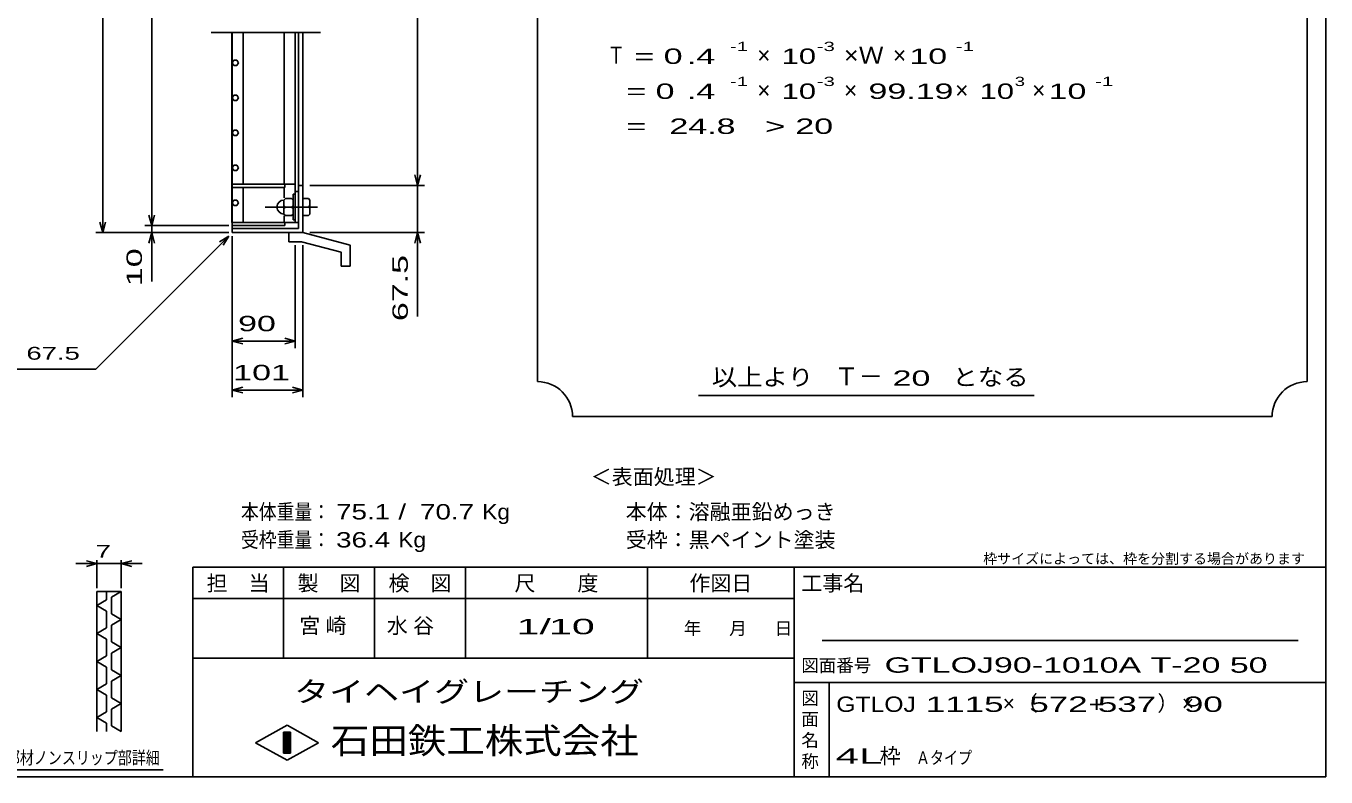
# Model space of a CAD drawing. Units: millimetres, scale not verified. Extents: x -1820 to 1731, y -1282 to 1054.
# Drawn here: x -127 to 1731, y -1146 to -73 of the extents above; entities that cross this region are included whole.
import ezdxf
from ezdxf.enums import TextEntityAlignment as Align

# ---------------------------------------------------------------- set-up
doc = ezdxf.new("R2010")
doc.units = ezdxf.units.MM
doc.header["$LTSCALE"] = 10
doc.linetypes.add('CHAIN', pattern=[18.5, 12, -1.5, 3.5, -1.5])
for name, color, linetype, lineweight in [('0_2', 150, 'Continuous', 25), ('16', 3, 'Continuous', 25), ('19', 6, 'Continuous', 25), ('22', 4, 'Continuous', 25), ('32', 4, 'Continuous', 25)]:
    doc.layers.add(name, color=color, linetype=linetype, lineweight=lineweight)
doc.styles.add('ベクトル', font='')
doc.styles.get('ベクトル').set_extended_font_data('ベクトル')

msp = doc.modelspace()

# ---------------------------------------------------------------- linework, layer by layer
at = {"layer": '0_2'}
for p, q in [((1731, 1053.5), (1731, -1146.5)), ((1731, -846.5), (111, -846.5)), ((111, -846.5), (111, -1146.5)), ((241, -846.5), (241, -976.5)), ((371, -976.5), (371, -846.5)), ((501, -846.5), (501, -976.5)), ((761, -976.5), (761, -846.5)), ((971, -846.5), (971, -1146.5)), ((971, -891.5), (111, -891.5)), ((1691, -951.5), (1011, -951.5)), ((111, -976.5), (971, -976.5)), ((971, -1011.5), (1731, -1011.5)), ((1021, -1146.5), (1021, -1011.5)), ((201, -1097.5), (246, -1072.5)), ((246, -1072.5), (291, -1097.5)), ((241, -1082.5), (251, -1082.5)), ((241, -1112.5), (241, -1082.5)), ((241, -1082.5), (243, -1082.5)), ((243, -1082.5), (243, -1112.5)), ((245, -1112.5), (245, -1082.5)), ((245, -1082.5), (247, -1082.5)), ((247, -1082.5), (247, -1112.5)), ((249, -1112.5), (249, -1082.5)), ((249, -1082.5), (251, -1082.5)), ((251, -1082.5), (251, -1112.5)), ((251, -1082.5), (251, -1112.5)), ((246, -1122.5), (201, -1097.5)), ((251, -1112.5), (241, -1112.5)), ((243, -1112.5), (245, -1112.5)), ((291, -1097.5), (246, -1122.5)), ((247, -1112.5), (249, -1112.5)), ((1731, -1146.5), (-1729, -1146.5))]:
    msp.add_line(p, q, dxfattribs=at)
at = {"layer": '16'}
for p, q in [((293.5, -82.5), (137.5, -82.5)), ((166.8, -354), (166.8, -82.5)), ((167.5, -354), (167.5, -82.5)), ((183, -299.5), (183, -82.5)), ((242, -299.5), (242, -82.5)), ((257.5, -354), (257.5, -82.5)), ((169.72, -122.12), (167.5, -126.04)), ((167.5, -126.04), (169.78, -129.91)), ((174.22, -122.09), (169.72, -122.12)), ((169.78, -129.91), (174.28, -129.88)), ((176.5, -126), (174.22, -122.09)), ((174.28, -129.88), (176.5, -125.96)), ((169.72, -172.12), (167.5, -176.04)), ((167.5, -176.04), (169.78, -179.91)), ((174.22, -172.09), (169.72, -172.12)), ((169.78, -179.91), (174.28, -179.88)), ((176.5, -176), (174.22, -172.09)), ((174.28, -179.88), (176.5, -175.96)), ((169.72, -222.12), (167.5, -226.04)), ((174.22, -222.09), (169.72, -222.12)), ((176.5, -226), (174.22, -222.09)), ((167.5, -226.04), (169.78, -229.91)), ((169.78, -229.91), (174.28, -229.88)), ((174.28, -229.88), (176.5, -225.96)), ((169.72, -272.12), (167.5, -276.04)), ((167.5, -276.04), (169.78, -279.91)), ((174.22, -272.09), (169.72, -272.12)), ((176.5, -276), (174.22, -272.09)), ((174.28, -279.88), (176.5, -275.96)), ((169.78, -279.91), (174.28, -279.88)), ((167.5, -304), (167.5, -299.5)), ((167.5, -299.5), (257.5, -299.5)), ((167.5, -304), (242.5, -304)), ((183, -354), (183, -304)), ((242, -319), (242, -304)), ((242.5, -304), (242.5, -299.5)), ((254.5, -350.5), (254.5, -313.5)), ((254.5, -313.5), (257.5, -313.5)), ((262.5, -310), (257.5, -310)), ((257.5, -350.5), (257.5, -313.5)), ((262.5, -354), (262.5, -310)), ((169.72, -322.12), (167.5, -326.04)), ((167.5, -326.04), (169.78, -329.91)), ((174.22, -322.09), (169.72, -322.12)), ((169.78, -329.91), (174.28, -329.88)), ((176.5, -326), (174.22, -322.09)), ((174.28, -329.88), (176.5, -325.96)), ((243.5, -320), (241.5, -322)), ((241.5, -342), (241.5, -322)), ((243.5, -332), (241.5, -330)), ((243.5, -332), (241.5, -334)), ((243.5, -320), (252.5, -320)), ((243.5, -332), (252.5, -332)), ((254.5, -322), (252.5, -320)), ((252.5, -332), (254.5, -330)), ((254.5, -334), (252.5, -332)), ((241.5, -342), (243.5, -344)), ((242, -354), (242, -344.5)), ((243.5, -344), (252.5, -344)), ((252.5, -344), (254.5, -342)), ((254.5, -350.5), (257.5, -350.5)), ((166.8, -354), (167.5, -354)), ((167.5, -354), (242.5, -354)), ((167.5, -358.5), (167.5, -354)), ((167.5, -354), (257.5, -354)), ((167.5, -358.5), (242.5, -358.5)), ((242.5, -358.5), (242.5, -354)), ((257.5, -354), (262.5, -354))]:
    msp.add_line(p, q, dxfattribs=at)
at = {"layer": '16', "linetype": 'CHAIN'}
msp.add_line((214.5, -332), (289.5, -332), dxfattribs=at)
at = {"layer": '16'}
msp.add_arc((241.5, -332), 10, 90, 270, dxfattribs=at)
at = {"layer": '19'}
for p, q in [((262.5, -362.5), (262.5, -82.5)), ((268.5, -368.5), (268.5, -82.5)), ((262.5, -301), (268.5, -301)), ((268.5, -320), (276.5, -320)), ((268.5, -344), (268.5, -320)), ((268.5, -332), (276.5, -332)), ((276.5, -320), (278.5, -322)), ((276.5, -332), (278.5, -330)), ((276.5, -332), (278.5, -334)), ((278.5, -342), (278.5, -322)), ((268.5, -344), (276.5, -344)), ((276.5, -344), (278.5, -342)), ((167.5, -368.5), (167.5, -358.5)), ((167.5, -362.5), (262.5, -362.5)), ((167.5, -368.5), (268.5, -368.5)), ((248.49, -381.51), (248.49, -368.51)), ((248.5, -368.5), (268.5, -368.5)), ((336.11, -386.62), (268.5, -368.5)), ((248.49, -381.51), (266.78, -381.51)), ((323.11, -396.6), (266.78, -381.51)), ((336.11, -416.62), (336.11, -386.62)), ((323.11, -416.62), (323.11, -396.6)), ((323.11, -416.62), (336.11, -416.62))]:
    msp.add_line(p, q, dxfattribs=at)
at = {"layer": '22'}
for p, q in [((604, 968.5), (604, -581.5)), ((1704, -581.5), (1704, 968.5)), ((-17.5, -368.5), (-17.5, 666.5)), ((52.5, -358.5), (52.5, 656.5)), ((432.5, -301), (432.5, 599)), ((432.5, -301), (428.5, -286)), ((432.5, -301), (436.5, -286)), ((278.5, -301), (442.5, -301)), ((432.5, -368.5), (432.5, -301)), ((52.5, -358.5), (48.5, -343.5)), ((52.5, -358.5), (56.5, -343.5)), ((-27.5, -368.5), (162.5, -368.5)), ((-17.5, -368.5), (-21.5, -353.5)), ((-17.5, -368.5), (-13.5, -353.5)), ((42.5, -358.5), (162.5, -358.5)), ((42.5, -368.5), (162.5, -368.5)), ((48.5, -383.5), (52.5, -368.5)), ((52.5, -368.5), (52.5, -358.5)), ((56.5, -383.5), (52.5, -368.5)), ((52.5, -438.5), (52.5, -368.5)), ((278.5, -368.5), (442.5, -368.5)), ((428.5, -383.5), (432.5, -368.5)), ((436.5, -383.5), (432.5, -368.5)), ((432.5, -488.5), (432.5, -368.5)), ((-27.5, -563.5), (162.5, -373.5)), ((149.5, -381.5), (162.5, -373.5)), ((154.5, -386.5), (162.5, -373.5)), ((167.5, -533.5), (167.5, -373.5)), ((167.5, -603.5), (167.5, -373.5)), ((257.5, -533.5), (257.5, -386.5)), ((268.5, -603.5), (268.5, -386.5)), ((167.5, -523.5), (182.5, -519.5)), ((257.5, -523.5), (242.5, -519.5)), ((182.5, -527.5), (167.5, -523.5)), ((167.5, -523.5), (257.5, -523.5)), ((242.5, -527.5), (257.5, -523.5)), ((-297.5, -563.5), (-27.5, -563.5)), ((167.5, -593.5), (182.5, -589.5)), ((182.5, -597.5), (167.5, -593.5)), ((167.5, -593.5), (268.5, -593.5)), ((268.5, -593.5), (253.5, -589.5)), ((253.5, -597.5), (268.5, -593.5)), ((834, -601.5), (1314, -601.5)), ((654, -631.5), (1654, -631.5))]:
    msp.add_line(p, q, dxfattribs=at)
for centre, start, end in [((604, -631.5), 0, 90), ((1704, -631.5), 90, 180)]:
    msp.add_arc(centre, 50, start, end, dxfattribs=at)
at = {"layer": '32'}
for p, q in [((-26, -841.5), (-56, -841.5)), ((-26, -841.5), (-41, -837.5)), ((-41, -845.5), (-26, -841.5)), ((-26, -876.5), (-26, -836.5)), ((-26, -841.5), (9, -841.5)), ((9, -836.5), (9, -876.5)), ((9, -841.5), (24, -837.5)), ((24, -845.5), (9, -841.5)), ((9, -841.5), (39, -841.5)), ((-26, -881.5), (9, -881.5)), ((-26, -1081.5), (-26, -881.5)), ((-12, -881.5), (-12, -893.5)), ((9, -881.5), (-5, -889.5)), ((-5, -889.5), (-5, -913.5)), ((9, -881.5), (9, -1081.5)), ((-12, -893.5), (-26, -901.5)), ((-26, -901.5), (-12, -909.5)), ((-12, -909.5), (-12, -933.5)), ((-5, -913.5), (9, -921.5)), ((9, -921.5), (-5, -929.5)), ((-12, -933.5), (-26, -941.5)), ((-26, -941.5), (-12, -949.5)), ((-5, -929.5), (-5, -953.5)), ((-12, -949.5), (-12, -973.5)), ((-5, -953.5), (9, -961.5)), ((9, -961.5), (-5, -969.5)), ((-12, -973.5), (-26, -981.5)), ((-26, -981.5), (-12, -989.5)), ((-5, -969.5), (-5, -993.5)), ((-12, -989.5), (-12, -1013.5)), ((-5, -993.5), (9, -1001.5)), ((9, -1001.5), (-5, -1009.5)), ((-12, -1013.5), (-26, -1021.5)), ((-26, -1021.5), (-12, -1029.5)), ((-5, -1009.5), (-5, -1033.5)), ((-12, -1029.5), (-12, -1053.5)), ((-5, -1033.5), (9, -1041.5)), ((-12, -1053.5), (-26, -1061.5)), ((9, -1041.5), (-5, -1049.5)), ((-5, -1049.5), (-5, -1073.5)), ((-26, -1061.5), (-12, -1069.5)), ((-12, -1069.5), (-12, -1081.5)), ((-5, -1073.5), (9, -1081.5)), ((69, -1136.5), (-186, -1136.5))]:
    msp.add_line(p, q, dxfattribs=at)

# ---------------------------------------------------------------- texts
at = {"layer": '0_2', "style": 'ベクトル'}
for s, height, p in [('枠サイズによっては、枠を分割する場合があります', 14.66, (1241, -834.5)), ('担\u3000当', 21.99, (131, -869.5)), ('製\u3000図', 21.99, (261, -869.5)), ('検\u3000図', 21.99, (391, -869.5)), ('尺\u3000\u3000度', 21.99, (571, -869.5)), ('作図日', 21.99, (821, -869.5)), ('工事名', 21.99, (981, -869.5)), ('年', 18.33, (813, -934)), ('月', 18.33, (878, -934)), ('日', 18.33, (943, -934)), ('図面番号', 18.33, (981, -987)), ('図', 18.33, (981, -1034)), ('面', 18.33, (981, -1064)), ('名', 18.33, (981, -1094)), ('称', 18.33, (981, -1124))]:
    msp.add_text(s, height=height, dxfattribs=at).set_placement(p, align=Align.MIDDLE_LEFT)
at = {"layer": '0_2', "color": 222, "style": 'ベクトル'}
for s, height, width, p in [('タイヘイグレーチング', 29.33, 1.25, (256, -1024.5)), ('石田鉄工株式会社', 36.66, 1.1, (308.5, -1094.5))]:
    msp.add_text(s, height=height, dxfattribs=dict(at, width=width)).set_placement(p, align=Align.MIDDLE_LEFT)
at = {"layer": '22', "color": 2, "style": 'ベクトル'}
for s, height, width, p in [('Ｔ', 24.19, 0.75, (704, -115)), (' = 0', 21.99, 1.65, (729, -116.5)), (' .4 ', 21.99, 1.65, (804, -116.5)), ('-1', 13.2, 1.65, (879, -102.5)), ('10', 21.99, 1.5, (953, -116.5)), ('-3', 13.2, 1.65, (1003, -102.5)), ('×Ｗ', 24.19, 1.1, (1042, -115)), (' 10 ', 21.99, 1.65, (1122, -116.5)), ('-1', 13.2, 1.65, (1202, -102.5)), ('-1', 13.2, 1.65, (879, -152.5)), ('-3', 13.2, 1.65, (1003, -152.5)), ('3', 13.2, 1.5, (1286, -152.5)), ('-1', 13.2, 1.65, (1401, -152.5)), ('  = 0', 21.99, 1.65, (704, -166.5)), (' .4 ', 21.99, 1.65, (804, -166.5)), ('10', 21.99, 1.5, (953, -166.5)), ('99.19', 21.99, 1.65, (1077, -166.5)), ('10', 21.99, 1.5, (1236, -166.5)), (' 10 ', 21.99, 1.65, (1321, -166.5)), ('  =', 21.99, 1.65, (704, -216.5)), (' 24.8', 21.99, 1.65, (779, -216.5)), ('>', 21.99, 1.7, (929, -216.5)), (' 20 ', 21.99, 1.65, (959, -216.5)), (' 90 ', 21.99, 1.65, (162.5, -498.5)), (' 67.5 ', 18.33, 1.6, (-137.5, -541)), (' 101 ', 21.99, 1.65, (155.5, -568.5)), ('以上より\u3000', 24.19, 1.1, (853, -575)), (' 20 ', 21.99, 1.65, (1098, -576.5)), ('となる', 24.19, 1.1, (1197, -575)), ('本体重量：', 21.99, 0.85, (180, -767.5)), (' 75.1', 21.99, 1.35, (305, -767.5)), ('/', 21.99, 1.35, (405, -767.5)), (' 70.7', 21.99, 1.35, (425, -767.5)), ('Kg', 21.99, 1.1, (525, -767.5)), ('受枠重量：', 21.99, 0.85, (180, -807.5)), (' 36.4', 21.99, 1.35, (305, -807.5)), ('Kg', 21.99, 1.1, (405, -807.5)), ('1/', 21.99, 2, (574, -931.5)), (' 10 ', 21.99, 2, (604, -931.5)), ('GTLOJ90-1010A T-20 50               ', 21.99, 1.65, (1100, -986.5)), ('GTLOJ', 21.99, 1.2, (1031, -1042.5)), (' 1115 ', 21.99, 1.7, (1145, -1042.5)), (' 572 ', 21.99, 1.7, (1293, -1042.5)), ('+', 21.99, 1.3, (1392, -1042.5)), (' 537 ', 21.99, 1.7, (1391, -1042.5)), (' 90 ', 21.99, 1.7, (1514, -1042.5)), ('4L', 21.99, 2.05, (1030, -1116.5)), ('Ａタイプ', 18.33, 0.8, (1145, -1119))]:
    msp.add_text(s, height=height, dxfattribs=dict(at, width=width)).set_placement(p, align=Align.MIDDLE_LEFT)
for s, height, p in [('×', 24.19, (918, -115)), ('×', 24.19, (1112, -115)), ('×', 24.19, (918, -165)), ('×', 24.19, (1042, -165)), ('×', 24.19, (1201, -165)), ('×', 24.19, (1311, -165)), ('Ｔ－', 25.66, (1028, -574)), ('＜表面処理＞', 21.99, (680, -717.5)), ('本体：', 21.99, (730, -767.5)), ('溶融亜鉛めっき', 21.99, (820, -767.5)), ('受枠：', 21.99, (730, -807.5)), ('黒ペイント塗装', 21.99, (820, -807.5)), ('枠', 21.99, (1093, -1116.5))]:
    msp.add_text(s, height=height, dxfattribs=at).set_placement(p, align=Align.MIDDLE_LEFT)
at = {"layer": '22', "color": 2, "style": 'ベクトル', "width": 1.65}
for s, p in [(' 10 ', (27.5, -458.5)), (' 67.5 ', (407.5, -508.5))]:
    msp.add_text(s, height=21.99, rotation=90, dxfattribs=at).set_placement(p, align=Align.MIDDLE_LEFT)
at = {"layer": '22', "color": 2, "char_height": 21.99, "attachment_point": 4, "style": 'ベクトル'}
for s, insert in [('\\T1.25;宮崎\u3000', (263.5, -931.5)), ('\\T1.25;水谷\u3000', (388.5, -931.5)), ('\\T1.17;×（', (1269, -1042.5)), ('\\T1.17;）×', (1490, -1042.5))]:
    msp.add_mtext(s, dxfattribs=dict(at, insert=insert))
at = {"layer": '32', "color": 2, "style": 'ベクトル'}
for s, width, p in [(' 7 ', 1.6, (-38.5, -824)), ('主部材ノンスリップ部詳細', 0.8, (-176, -1119))]:
    msp.add_text(s, height=18.33, dxfattribs=dict(at, width=width)).set_placement(p, align=Align.MIDDLE_LEFT)

doc.saveas('drawing.dxf')
